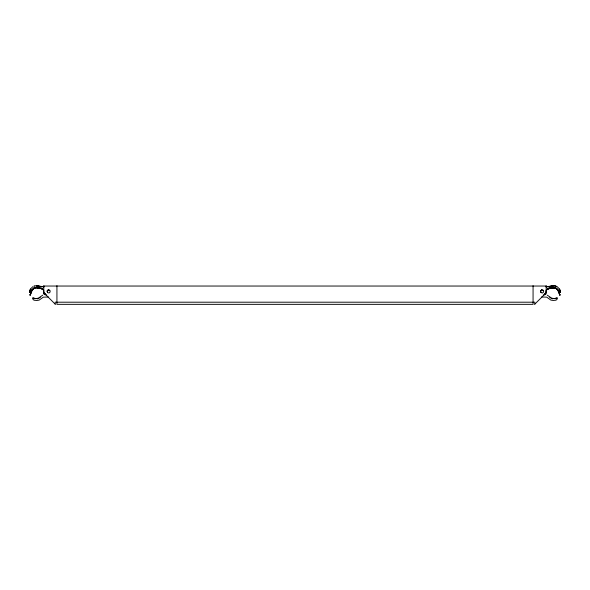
<?xml version="1.0" encoding="UTF-8"?>
<svg xmlns="http://www.w3.org/2000/svg" width="590" height="590" viewBox="0 0 590 590"><rect width="100%" height="100%" fill="white"/><g stroke="black" fill="none" stroke-linecap="round" stroke-linejoin="round"><path stroke-width="0.89" d="M559.689 294.941L557.845 290.177L556.134 288.466L553.56 287.78L547.262 289.019L546.288 290.531L546.067 292.972L544.659 293.783M30.437 294.889L31.55 290.206L33.748 288.215L35.732 287.684M30.4 289.115L29.507 292.507L30.355 289.137L32.848 286.659M30.4 294.204L31.912 290.037L33.726 288.222M30.311 294.941L32.155 290.177L33.866 288.466L36.44 287.78L38.549 288.031M30.887 292.729L31.727 290.376L33.896 288.466L31.727 290.376M29.5 292.463L30.348 290.11L29.507 292.507M30.997 292.773L32.162 290.177M545.44 293.577L544.828 294.189M546.288 290.531L547.424 288.982L549.806 288.208M534.606 304.344L545.831 293.127A1.217 1.217 0 0 0 546.185 292.264L546.185 285.656M39.073 298.149L40.253 297.308M42.709 295.192L38.328 298.193L35.577 298.606L32.944 297.714L32.848 299.167L33.999 300.214L36.846 300.465L39.117 300.126L43.299 297.154L48.513 297.028M555.138 298.776L557.189 298.083M550.551 287.986L552.034 287.536M549.828 286.401L555.832 285.759L555.832 286.556M550.256 288.082L555.832 287.773M551.842 287.905L547.948 288.805M550.293 288.363L547.424 288.982L553.597 287.507L556.274 288.222L557.904 289.712M547.668 288.569L552.705 287.625L547.55 288.458M547.373 288.488L550.92 287.868M547.697 288.694L553.567 287.78L547.697 288.68M547.55 288.694L550.957 288.141M37.015 298.798L38.49 298.577M545.794 286.777L553.796 285.759L557.174 286.666L559.645 289.137L560.493 292.507L559.6 289.115M548.287 286.725L546.141 286.851M547.904 288.532L548.582 288.444M550.61 286.157L553.803 285.759M43.815 286.039L546.185 286.039M34.168 287.5L37.967 287.536L42.576 288.982L43.712 290.531L43.933 292.972L45.342 293.783M30.584 294.889L29.5 294.889L30.201 294.941M559.416 294.889L560.5 294.889L559.799 294.941L558.088 290.037L556.274 288.222M46.765 295L44.198 294.55L43.748 293.577L43.815 285.656M543.235 295L545.802 294.55L546.251 289.889M541.487 297.013L546.701 297.146L550.883 300.111L553.162 300.45L556.009 300.199L557.152 299.152L557.056 297.699L554.423 298.592L551.672 298.179L547.291 295.184M43.859 286.851L34.168 285.759L34.168 287.773L38.158 287.905L42.576 288.982L40.732 288.407M39.39 286.157L36.197 285.759L44.206 286.777M41.418 288.444L42.096 288.532M42.052 288.805L38.158 287.905M36.44 287.78L39.043 288.141M551.517 298.562L552.985 298.783M39.891 288.281L42.451 288.694M42.303 288.68L39.847 288.274L42.303 288.694M42.451 288.458L40.769 288.163L42.333 288.569M40.85 288.178L42.627 288.488M38.35 287.706L39.523 288.031M543.25 290.354L541.753 289.919L540.624 291.003L541 292.515M49.781 290.354L48.284 289.919L47.156 291.003L47.532 292.515M40.209 288.23L42.738 289.019L43.712 290.531M32.811 298.098L34.862 298.791M45.172 294.189L44.56 293.577M549.747 297.294L550.927 298.142M558.273 290.376L556.105 288.466L558.273 290.376L559.114 292.729M55.394 304.344L44.169 293.127A1.217 1.217 0 0 1 43.815 292.264M557.838 290.177L559.003 292.773M560.493 292.507L559.63 290.11L560.5 292.463M559.298 292.692L559.563 294.889M534.916 302.198L55.084 302.198M534.916 303.039L534.916 304.034M533.065 285.656L533.065 304.344L56.935 304.344L56.935 285.656M55.084 303.039L55.084 304.034M48.262 289.852L47.097 290.981L47.48 292.559L49.044 293.009L50.216 291.888L49.826 290.31L48.262 289.852M541.738 289.852L540.565 290.981L540.949 292.559L542.512 293.009L543.685 291.888L543.294 290.31L541.738 289.852M39.088 287.868L37.295 287.625L39.08 287.868"/></g></svg>
